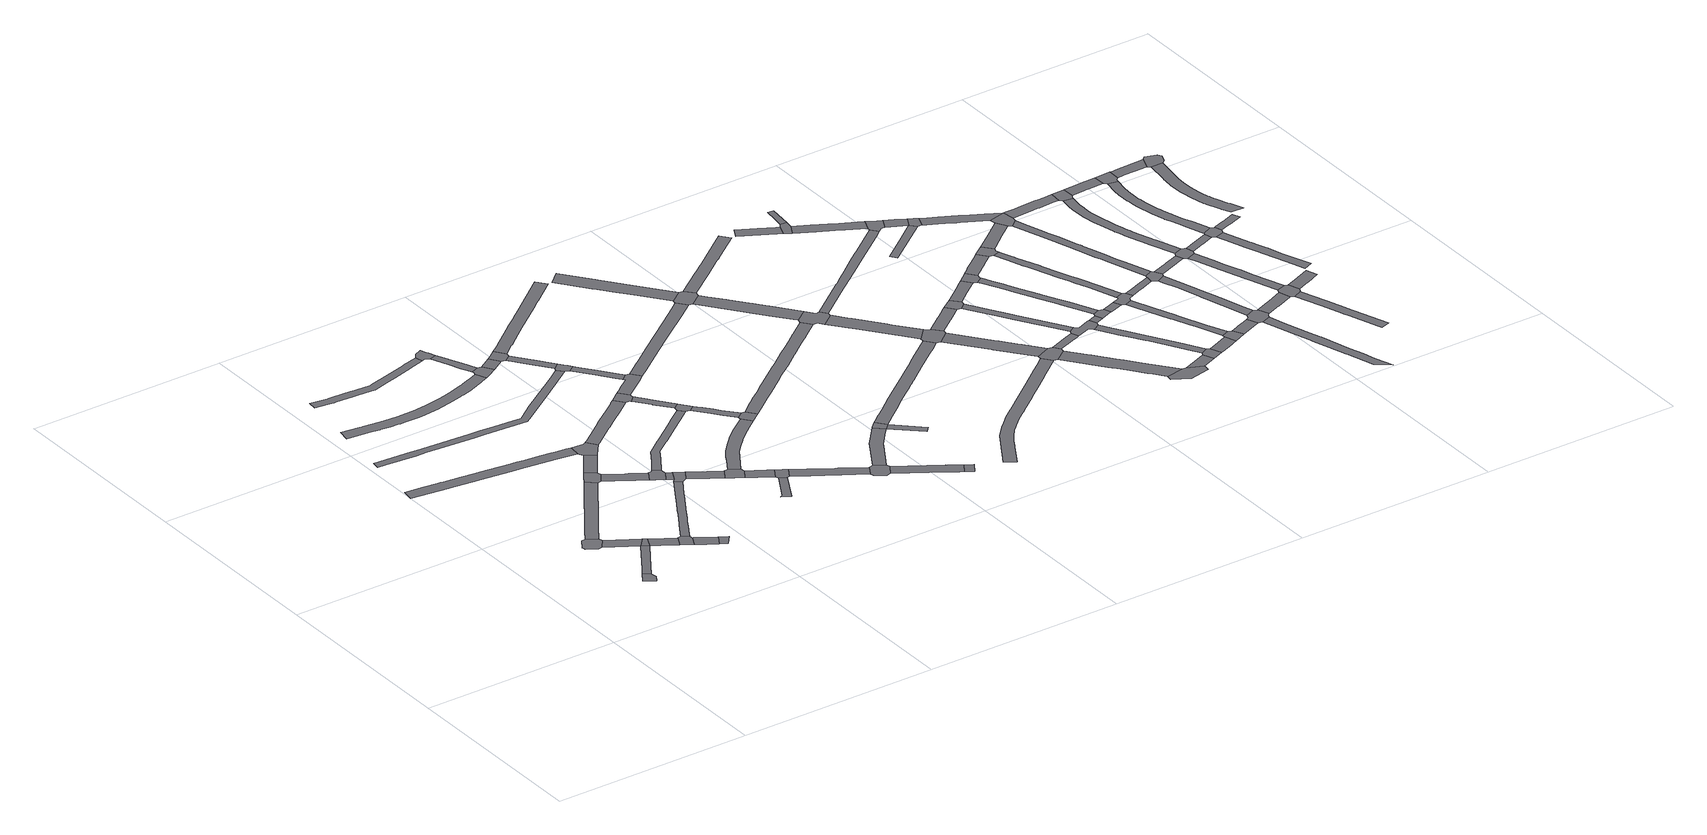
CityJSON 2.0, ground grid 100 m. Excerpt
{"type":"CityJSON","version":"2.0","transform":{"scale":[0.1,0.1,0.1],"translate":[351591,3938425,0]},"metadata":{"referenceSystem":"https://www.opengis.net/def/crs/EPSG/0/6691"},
"CityObjects":{
"road1":{"type":"Road","geometry":[{"type":"MultiSurface","lod":"1","boundaries":[[[0,1,2,3,4,5]]]}]},
"road2":{"type":"Road","geometry":[{"type":"MultiSurface","lod":"1","boundaries":[[[6,7,8,9,10,11,12,13,14,15]]]}]},
"road3":{"type":"Road","attributes":{"RoadStructureAttribute.sectionType":"1"},"geometry":[{"type":"MultiSurface","lod":"1","boundaries":[[[16,17,18,19,2,1,20,21,22,23]]]}]},
"road4":{"type":"Road","attributes":{"RoadStructureAttribute.sectionType":"1"},"geometry":[{"type":"MultiSurface","lod":"1","boundaries":[[[24,13,12,25,26,16,27]]]}]},
"road5":{"type":"Road","geometry":[{"type":"MultiSurface","lod":"1","boundaries":[[[16,23,28,27]]]}]},
"road6":{"type":"Road","attributes":{"RoadStructureAttribute.sectionType":"1"},"geometry":[{"type":"MultiSurface","lod":"1","boundaries":[[[29,30,31,28,23,32,33]]]}]},
"road7":{"type":"Road","attributes":{"RoadStructureAttribute.sectionType":"1"},"geometry":[{"type":"MultiSurface","lod":"1","boundaries":[[[34,35,36,37,38,39,40,41,42,43,44,45,46,47,48,49,50,51,52,53,54,55,56,57,58,59,60,61,62,63,64]]]}]},
"road8":{"type":"Road","attributes":{"RoadStructureAttribute.sectionType":"1"},"geometry":[{"type":"MultiSurface","lod":"1","boundaries":[[[14,65,66,67,68,69,70,71,72,73,74,75,76,77,78,79,80,81,82,15]]]}]},
"road9":{"type":"Road","geometry":[{"type":"MultiSurface","lod":"1","boundaries":[[[83,29,33,84,85,86]]]}]},
"road10":{"type":"Road","attributes":{"RoadStructureAttribute.sectionType":"1"},"geometry":[{"type":"MultiSurface","lod":"1","boundaries":[[[87,88,89,85,84,90,91,92]]]}]},
"road11":{"type":"Road","geometry":[{"type":"MultiSurface","lod":"1","boundaries":[[[93,94,87,92]]]}]},
"road12":{"type":"Road","geometry":[{"type":"MultiSurface","lod":"1","boundaries":[[[95,74,73,96,97,98,99,100]]]}]},
"road13":{"type":"Road","attributes":{"RoadStructureAttribute.sectionType":"1"},"geometry":[{"type":"MultiSurface","lod":"1","boundaries":[[[101,102,103,104,105,106,107,108,109,110,111,112,113,114,115,116,117,118,119,120,121,122,123,124,125,126,127,128,129,130,131,132,133,134,135,136,137,138,139,140,141,142,143,144,145,146,147,148]]]}]},
"road14":{"type":"Road","attributes":{"RoadStructureAttribute.sectionType":"1"},"geometry":[{"type":"MultiSurface","lod":"1","boundaries":[[[149,150,151,152,153,154,155,156,157,158,159,160,161,162,163,164,165,166,167,168,169,170,83,86]]]}]},
"road15":{"type":"Road","attributes":{"RoadStructureAttribute.sectionType":"1"},"geometry":[{"type":"MultiSurface","lod":"1","boundaries":[[[171,172,173,174,175,176,177,178,179,180,181,182,183,184,185,186,187,188,189,190,191,192,193,194,195,196,197,198,199,200,201,202]]]}]},
"road16":{"type":"Road","attributes":{"RoadStructureAttribute.sectionType":"1"},"geometry":[{"type":"MultiSurface","lod":"1","boundaries":[[[203,204,205,206,207,208,209,210,211,212,213,214,215,216,217,218,219,220,221,222,223,224,225,226,227,228,229]]]}]},
"road17":{"type":"Road","attributes":{"RoadStructureAttribute.sectionType":"1"},"geometry":[{"type":"MultiSurface","lod":"1","boundaries":[[[230,100,99,231,232]]]}]},
"road18":{"type":"Road","attributes":{"RoadStructureAttribute.sectionType":"1"},"geometry":[{"type":"MultiSurface","lod":"1","boundaries":[[[97,233,234,235,236,237,238,239,240,98]]]}]},
"road19":{"type":"Road","geometry":[{"type":"MultiSurface","lod":"1","boundaries":[[[241,242,243,244,34,64,230,232,245,246,247,248]]]}]},
"road20":{"type":"Road","geometry":[{"type":"MultiSurface","lod":"1","boundaries":[[[249,250,237,236,251,252,253,254]]]}]},
"road21":{"type":"Road","attributes":{"RoadStructureAttribute.sectionType":"1"},"geometry":[{"type":"MultiSurface","lod":"1","boundaries":[[[255,253,252,256]]]}]},
"road22":{"type":"Road","geometry":[{"type":"MultiSurface","lod":"1","boundaries":[[[257,258,255,256,259,163,162,260]]]}]},
"road23":{"type":"Road","attributes":{"RoadStructureAttribute.sectionType":"1"},"geometry":[{"type":"MultiSurface","lod":"1","boundaries":[[[261,262,263,264,265,266,257,260]]]}]},
"road24":{"type":"Road","geometry":[{"type":"MultiSurface","lod":"1","boundaries":[[[267,268,269,270,271,189,188,272,273,274]]]}]},
"road25":{"type":"Road","geometry":[{"type":"MultiSurface","lod":"1","boundaries":[[[275,264,263,276,277,278,279]]]}]},
"road26":{"type":"Road","attributes":{"RoadStructureAttribute.sectionType":"1"},"geometry":[{"type":"MultiSurface","lod":"1","boundaries":[[[273,280,281,282,283,284,285,286,287,274]]]}]},
"road27":{"type":"Road","attributes":{"RoadStructureAttribute.sectionType":"1"},"geometry":[{"type":"MultiSurface","lod":"1","boundaries":[[[247,288,289,290,291,292,293,294,295,296,297,298,299,300,301,302,303,304,248]]]}]},
"road28":{"type":"Road","geometry":[{"type":"MultiSurface","lod":"1","boundaries":[[[147,305,306,307,308,309,284,283,310,148]]]}]},
"road29":{"type":"Road","attributes":{"RoadStructureAttribute.sectionType":"1"},"geometry":[{"type":"MultiSurface","lod":"1","boundaries":[[[311,312,313,314,315]]]}]},
"road30":{"type":"Road","attributes":{"RoadStructureAttribute.sectionType":"1"},"geometry":[{"type":"MultiSurface","lod":"1","boundaries":[[[316,317,318,319,320,321,322,323,249,254,324,325,326,327,328,329,330,331,332]]]}]},
"road31":{"type":"Road","attributes":{"RoadStructureAttribute.sectionType":"1"},"geometry":[{"type":"MultiSurface","lod":"1","boundaries":[[[333,334,335,278,277,336,337,338,339]]]}]},
"road32":{"type":"Road","attributes":{"RoadStructureAttribute.sectionType":"1"},"geometry":[{"type":"MultiSurface","lod":"1","boundaries":[[[309,308,340,341,342]]]}]},
"road33":{"type":"Road","geometry":[{"type":"MultiSurface","lod":"1","boundaries":[[[343,344,345,339,338,311,315]]]}]},
"road34":{"type":"Road","geometry":[{"type":"MultiSurface","lod":"1","boundaries":[[[346,347,348,349,350,342,341,351]]]}]},
"road35":{"type":"Road","attributes":{"RoadStructureAttribute.sectionType":"1"},"geometry":[{"type":"MultiSurface","lod":"1","boundaries":[[[352,353,354,355,356,357,358,359,360,361,362,363,364,365,366,367,368,369,275,279]]]}]},
"road36":{"type":"Road","geometry":[{"type":"MultiSurface","lod":"1","boundaries":[[[370,371,372,373,374,375,376,377,296,295]]]}]},
"road37":{"type":"Road","attributes":{"RoadStructureAttribute.sectionType":"1"},"geometry":[{"type":"MultiSurface","lod":"1","boundaries":[[[378,379,380,381,382,383,384,346,351]]]}]},
"road38":{"type":"Road","geometry":[{"type":"MultiSurface","lod":"1","boundaries":[[[385,386,382,381,229,228,387,388]]]}]},
"road39":{"type":"Road","attributes":{"RoadStructureAttribute.sectionType":"1"},"geometry":[{"type":"MultiSurface","lod":"1","boundaries":[[[389,390,391,392,393,344,343,394,395,396,397,398]]]}]},
"road40":{"type":"Road","attributes":{"RoadStructureAttribute.sectionType":"1"},"geometry":[{"type":"MultiSurface","lod":"1","boundaries":[[[399,400,401,402,403,404,405,406,374,373,407,408,409,410]]]}]},
"road41":{"type":"Road","geometry":[{"type":"MultiSurface","lod":"1","boundaries":[[[331,411,412,399,410,332]]]}]},
"road42":{"type":"Road","attributes":{"RoadStructureAttribute.sectionType":"1"},"geometry":[{"type":"MultiSurface","lod":"1","boundaries":[[[387,413,414,415,416,417,418,419,420,388]]]}]},
"road43":{"type":"Road","geometry":[{"type":"MultiSurface","lod":"1","boundaries":[[[421,417,416,422,423,424,425,376,375,426,427,428,429]]]}]},
"road44":{"type":"Road","attributes":{"RoadStructureAttribute.sectionType":"1"},"geometry":[{"type":"MultiSurface","lod":"1","boundaries":[[[430,431,432,433,434,412,411,435,436,437,438,439]]]}]},
"road45":{"type":"Road","geometry":[{"type":"MultiSurface","lod":"1","boundaries":[[[440,441,442,443,389,398,444,445]]]}]},
"road46":{"type":"Road","geometry":[{"type":"MultiSurface","lod":"1","boundaries":[[[438,360,359,446,447,439]]]}]},
"road47":{"type":"Road","attributes":{"RoadStructureAttribute.sectionType":"1"},"geometry":[{"type":"MultiSurface","lod":"1","boundaries":[[[347,448,449,450,451,452,453,454,455,456,457,458,459,460,461,462,463,464,465,466,467,348]]]}]},
"road48":{"type":"Road","attributes":{"RoadStructureAttribute.sectionType":"1"},"geometry":[{"type":"MultiSurface","lod":"1","boundaries":[[[468,469,470,471,441,440,472,473,474,475]]]}]},
"road49":{"type":"Road","attributes":{"RoadStructureAttribute.sectionType":"1"},"geometry":[{"type":"MultiSurface","lod":"1","boundaries":[[[476,477,478,479,443,442,480,481,482,483,484]]]}]},
"road50":{"type":"Road","geometry":[{"type":"MultiSurface","lod":"1","boundaries":[[[485,486,468,475]]]}]},
"road51":{"type":"Road","attributes":{"RoadStructureAttribute.sectionType":"1"},"geometry":[{"type":"MultiSurface","lod":"1","boundaries":[[[487,488,489,490,491,492,493,494,495,496,497,498,499,500,501,502,421,429]]]}]},
"road52":{"type":"Road","geometry":[{"type":"MultiSurface","lod":"1","boundaries":[[[503,504,505,506,507,476,484]]]}]},
"road53":{"type":"Road","attributes":{"RoadStructureAttribute.sectionType":"1"},"geometry":[{"type":"MultiSurface","lod":"1","boundaries":[[[508,509,503,484]]]}]},
"road54":{"type":"Road","attributes":{"RoadStructureAttribute.sectionType":"1"},"geometry":[{"type":"MultiSurface","lod":"1","boundaries":[[[510,511,512,513,514,515,516,517,518,519,520,521,522,523,524,447,446,525,526,527,528,529,530,531,532,533,534,535,536,537,538,539,540,541,542,543,544]]]}]},
"road55":{"type":"Road","attributes":{"RoadStructureAttribute.sectionType":"1"},"geometry":[{"type":"MultiSurface","lod":"1","boundaries":[[[545,546,547,548,549,550,551,552,553,554,555]]]}]},
"road56":{"type":"Road","geometry":[{"type":"MultiSurface","lod":"1","boundaries":[[[556,494,493,557,558,559,560,561,545,555]]]}]},
"road57":{"type":"Road","attributes":{"RoadStructureAttribute.sectionType":"1"},"geometry":[{"type":"MultiSurface","lod":"1","boundaries":[[[503,562,563,564,565,566,567,568,569,570,571,572,573,574,575,576,577,578,579,580,581,582,583,584,585,586,587,588,589,590,591,592,593,594,595,596,504]]]}]},
"road58":{"type":"Road","attributes":{"RoadStructureAttribute.sectionType":"1"},"geometry":[{"type":"MultiSurface","lod":"1","boundaries":[[[557,597,598,599,600,601,602,603,604,605,606,607,608,609,610,558]]]}]},
"road59":{"type":"Road","attributes":{"RoadStructureAttribute.sectionType":"1"},"geometry":[{"type":"MultiSurface","lod":"1","boundaries":[[[611,612,613,614,615,616,617,618,619,620,621,622,623,624,625,626,627,628,629,630,631,632,633,634,635,636,637,638,639,640,641,642,643,644,645,646,647]]]}]},
"road60":{"type":"Road","geometry":[{"type":"MultiSurface","lod":"1","boundaries":[[[648,649,650,651,602,601,544,543,652,653,654,655,656,657]]]}]},
"road61":{"type":"Road","attributes":{"RoadStructureAttribute.sectionType":"1"},"geometry":[{"type":"MultiSurface","lod":"1","boundaries":[[[658,659,660,661,662,663,561,560,664,665,666,667,668,669]]]}]},
"road62":{"type":"Road","attributes":{"RoadStructureAttribute.sectionType":"1"},"geometry":[{"type":"MultiSurface","lod":"1","boundaries":[[[670,671,672,673,674,675,676,677,678,656,655,679,680,681,682,683,684,685]]]}]},
"road63":{"type":"Road","geometry":[{"type":"MultiSurface","lod":"1","boundaries":[[[686,687,688,670,685,581,580,689,690,691]]]}]},
"road64":{"type":"Road","attributes":{"RoadStructureAttribute.sectionType":"1"},"geometry":[{"type":"MultiSurface","lod":"1","boundaries":[[[692,693,694,695,696,697,698,690,689,699,700,701,702]]]}]},
"road65":{"type":"Road","attributes":{"RoadStructureAttribute.sectionType":"1"},"geometry":[{"type":"MultiSurface","lod":"1","boundaries":[[[703,704,705,706,707,708,709,710,711,712,713,686,691]]]}]},
"road66":{"type":"Road","geometry":[{"type":"MultiSurface","lod":"1","boundaries":[[[646,714,715,716,717,692,702,647]]]}]},
"road67":{"type":"Road","attributes":{"RoadStructureAttribute.sectionType":"1"},"geometry":[{"type":"MultiSurface","lod":"1","boundaries":[[[718,719,720,721,722,723,724,725,726,648,657,727,728,729,730,731,732,733]]]}]},
"road68":{"type":"Road","attributes":{"RoadStructureAttribute.sectionType":"1"},"geometry":[{"type":"MultiSurface","lod":"1","boundaries":[[[734,735,736,737,738,739,740,741]]]}]},
"road69":{"type":"Road","geometry":[{"type":"MultiSurface","lod":"1","boundaries":[[[742,743,744,708,707,745]]]}]},
"road70":{"type":"Road","attributes":{"RoadStructureAttribute.sectionType":"1"},"geometry":[{"type":"MultiSurface","lod":"1","boundaries":[[[746,747,748,749,750,751,752,753,715,714,754,755,756,757,758,759,760,761]]]}]},
"road71":{"type":"Road","attributes":{"RoadStructureAttribute.sectionType":"1"},"geometry":[{"type":"MultiSurface","lod":"1","boundaries":[[[762,763,717,716,764,765,766,767]]]}]},
"road72":{"type":"Road","geometry":[{"type":"MultiSurface","lod":"1","boundaries":[[[768,736,735,769,770,771]]]}]},
"road73":{"type":"Road","attributes":{"RoadStructureAttribute.sectionType":"1"},"geometry":[{"type":"MultiSurface","lod":"1","boundaries":[[[772,773,774,775,776,777,778,779,742,745,780,781,782,783,784,785,786,787]]]}]},
"road74":{"type":"Road","attributes":{"RoadStructureAttribute.sectionType":"1"},"geometry":[{"type":"MultiSurface","lod":"1","boundaries":[[[788,789,790,791,792,744,743,793,794,795,796,797,798]]]}]},
"road75":{"type":"Road","attributes":{"RoadStructureAttribute.sectionType":"1"},"geometry":[{"type":"MultiSurface","lod":"1","boundaries":[[[799,800,801,802,768,771]]]}]},
"road76":{"type":"Road","geometry":[{"type":"MultiSurface","lod":"1","boundaries":[[[803,804,805,806,807,746,761]]]}]},
"road77":{"type":"Road","geometry":[{"type":"MultiSurface","lod":"1","boundaries":[[[767,766,808,809,810,811,812,813,814,815,816,817,818,772,787]]]}]},
"road78":{"type":"Road","attributes":{"RoadStructureAttribute.sectionType":"1"},"geometry":[{"type":"MultiSurface","lod":"1","boundaries":[[[819,820,821,822,823,824,825,770,769,826,827,828,829,830,831,832,833]]]}]},
"road79":{"type":"Road","geometry":[{"type":"MultiSurface","lod":"1","boundaries":[[[797,834,835,836,837,838,839,840,841,842,798]]]}]},
"road80":{"type":"Road","attributes":{"RoadStructureAttribute.sectionType":"1"},"geometry":[{"type":"MultiSurface","lod":"1","boundaries":[[[843,807,806,844,845]]]}]},
"road81":{"type":"Road","attributes":{"RoadStructureAttribute.sectionType":"1"},"geometry":[{"type":"MultiSurface","lod":"1","boundaries":[[[846,847,848,814,813]]]}]},
"road82":{"type":"Road","attributes":{"RoadStructureAttribute.sectionType":"1"},"geometry":[{"type":"MultiSurface","lod":"1","boundaries":[[[849,850,851,852,853,854,855,856,857,838,837,858,859,860,861,862,863,864,865,866]]]}]},
"road83":{"type":"Road","attributes":{"RoadStructureAttribute.sectionType":"1"},"geometry":[{"type":"MultiSurface","lod":"1","boundaries":[[[867,868,869,870,871,872,812,811,873,874,875,876,877,878,879,880,881,882]]]}]},
"road84":{"type":"Road","attributes":{"RoadStructureAttribute.sectionType":"1"},"geometry":[{"type":"MultiSurface","lod":"1","boundaries":[[[883,884,885,886,887,888]]]}]},
"road85":{"type":"Road","attributes":{"RoadStructureAttribute.sectionType":"1"},"geometry":[{"type":"MultiSurface","lod":"1","boundaries":[[[889,890,891,892,893,894,895,896,897,841,840,898,899,900,901,902]]]}]},
"road86":{"type":"Road","geometry":[{"type":"MultiSurface","lod":"1","boundaries":[[[732,903,904,905,906,907,908,909,833,832,733]]]}]},
"road87":{"type":"Road","geometry":[{"type":"MultiSurface","lod":"1","boundaries":[[[910,866,865,847,846,911,912]]]}]},
"road88":{"type":"Road","geometry":[{"type":"MultiSurface","lod":"1","boundaries":[[[844,913,914,882,881,845]]]}]},
"road89":{"type":"Road","attributes":{"RoadStructureAttribute.sectionType":"1"},"geometry":[{"type":"MultiSurface","lod":"1","boundaries":[[[915,916,905,904,888]]]}]},
"road90":{"type":"Road","attributes":{"RoadStructureAttribute.sectionType":"1"},"geometry":[{"type":"MultiSurface","lod":"1","boundaries":[[[917,918,919,920,921,910,912]]]}]},
"road91":{"type":"Road","geometry":[{"type":"MultiSurface","lod":"1","boundaries":[[[922,889,902,923,924,925,926]]]}]},
"road92":{"type":"Road","attributes":{"RoadStructureAttribute.sectionType":"1"},"geometry":[{"type":"MultiSurface","lod":"1","boundaries":[[[927,928,929,930,931,932,933,934,914,913]]]}]},
"road93":{"type":"Road","geometry":[{"type":"MultiSurface","lod":"1","boundaries":[[[887,935,936,937,915,888]]]}]},
"road94":{"type":"Road","attributes":{"RoadStructureAttribute.sectionType":"1"},"geometry":[{"type":"MultiSurface","lod":"1","boundaries":[[[938,939,940,941,942,943,944,945,946,947,948,949,950,951,952,953,954,955,956,957,958,959,960,961,962,924,923]]]}]},
"road95":{"type":"Road","geometry":[{"type":"MultiSurface","lod":"1","boundaries":[[[918,963,964,965,966,967,968,948,947,969,970,919]]]}]},
"road96":{"type":"Road","attributes":{"RoadStructureAttribute.sectionType":"1"},"geometry":[{"type":"MultiSurface","lod":"1","boundaries":[[[971,972,973,974,975,976,965,964,977,978,979,980,981,982,983,984,985]]]}]},
"road97":{"type":"Road","geometry":[{"type":"MultiSurface","lod":"1","boundaries":[[[931,930,986,987,971,985]]]}]},
"road98":{"type":"Road","attributes":{"RoadStructureAttribute.sectionType":"1"},"geometry":[{"type":"MultiSurface","lod":"1","boundaries":[[[988,989,990,991,992,993,994,922,926]]]}]},
"road99":{"type":"Road","attributes":{"RoadStructureAttribute.sectionType":"1"},"geometry":[{"type":"MultiSurface","lod":"1","boundaries":[[[995,996,997,998,999,936,935,1000,1001,1002,1003,1004,1005,1006]]]}]},
"road100":{"type":"Road","attributes":{"RoadStructureAttribute.sectionType":"1"},"geometry":[{"type":"MultiSurface","lod":"1","boundaries":[[[967,1007,1008,1009,1010,1011,1012,968]]]}]},
"road101":{"type":"Road","attributes":{"RoadStructureAttribute.sectionType":"1"},"geometry":[{"type":"MultiSurface","lod":"1","boundaries":[[[1013,1014,1015,1016,1017,1018,1019,987,986]]]}]},
"road102":{"type":"Road","geometry":[{"type":"MultiSurface","lod":"1","boundaries":[[[1005,993,992,1020,1021,1022,1006]]]}]},
"road103":{"type":"Road","attributes":{"RoadStructureAttribute.sectionType":"1"},"geometry":[{"type":"MultiSurface","lod":"1","boundaries":[[[1023,1024,1025,1026,1027,1028,1029,1030,1031,1032,1033,1034,1035,1036,1037,1038,1021,1020,1039,1040,1041,1042,1043,1044,1045,1046,1047,1048]]]}]},
"road104":{"type":"Road","geometry":[{"type":"MultiSurface","lod":"1","boundaries":[[[1047,1010,1009,1049,1050,1051,1052,1053,1048]]]}]},
"road105":{"type":"Road","geometry":[{"type":"MultiSurface","lod":"1","boundaries":[[[1054,1015,1014,1055,1056,1057,1058,1059,1060,1061]]]}]},
"road106":{"type":"Road","attributes":{"RoadStructureAttribute.sectionType":"1"},"geometry":[{"type":"MultiSurface","lod":"1","boundaries":[[[1060,1062,1063,1064,1065,1066,1050,1049,1067,1068,1069,1070,1071,1072,1073,1061]]]}]},
"road107":{"type":"Road","attributes":{"RoadStructureAttribute.sectionType":"1"},"geometry":[{"type":"MultiSurface","lod":"1","boundaries":[[[1074,1075,1076,1077,1078,1079,1080,1081,1056,1055,1082,1083,1084,1085,1086,1087,1088]]]}]},
"road108":{"type":"Road","attributes":{"RoadStructureAttribute.sectionType":"1"},"geometry":[{"type":"MultiSurface","lod":"1","boundaries":[[[1051,1089,1090,1091,1092,1093,1094,1095,1096,1052]]]}]},
"road109":{"type":"Road","attributes":{"RoadStructureAttribute.sectionType":"1"},"geometry":[{"type":"MultiSurface","lod":"1","boundaries":[[[1058,1097,1098,1099,1100,1101,1102,1059]]]}]},
"road110":{"type":"Road","attributes":{"RoadStructureAttribute.sectionType":"1"},"geometry":[{"type":"MultiSurface","lod":"1","boundaries":[[[1022,1103,1104,1105,1106,1107,1108,1109,1110,1111,1112,1113,1114,1115,1116,1006]]]}]},
"road111":{"type":"Road","geometry":[{"type":"MultiSurface","lod":"1","boundaries":[[[1117,1118,1119,1120,1121,1093,1092,1122,1123]]]}]},
"road112":{"type":"Road","attributes":{"RoadStructureAttribute.sectionType":"1"},"geometry":[{"type":"MultiSurface","lod":"1","boundaries":[[[1122,1124,1125,1126,1127,1128,1129,1130,1131,1132,1133,1134,1135,1136,1137,1123]]]}]},
"road113":{"type":"Road","attributes":{"RoadStructureAttribute.sectionType":"1"},"geometry":[{"type":"MultiSurface","lod":"1","boundaries":[[[1138,1139,1140,1141,1142,1143,1144,1145,1146,1147,1148,1149,1150,1151,1152,1153,1154,1155,1121,1120,1156,1157,1158,1159,1160,1161,1162,1163,1164,1165,1166,1167,1168,1169,1170,1171,1172,1173,1174,1175,1176,1177]]]}]},
"road114":{"type":"Road","geometry":[{"type":"MultiSurface","lod":"1","boundaries":[[[1178,1131,1130,1100,1099,1179,1180,1181]]]}]},
"road115":{"type":"Road","attributes":{"RoadStructureAttribute.sectionType":"1"},"geometry":[{"type":"MultiSurface","lod":"1","boundaries":[[[1182,1183,1184,1185,1186,1187,1180,1179,1188,1189,1190,1191,1192,1193]]]}]},
"road116":{"type":"Road","geometry":[{"type":"MultiSurface","lod":"1","boundaries":[[[1109,1108,1138,1177,1194,1195,1196]]]}]},
"road117":{"type":"Road","attributes":{"RoadStructureAttribute.sectionType":"1"},"geometry":[{"type":"MultiSurface","lod":"1","boundaries":[[[1197,1198,1199,1118,1117,1200,1201,1202,1203]]]}]},
"road118":{"type":"Road","attributes":{"RoadStructureAttribute.sectionType":"1"},"geometry":[{"type":"MultiSurface","lod":"1","boundaries":[[[1204,1205,1206,1207,1208,1209,1178,1181]]]}]},
"road119":{"type":"Road","attributes":{"RoadStructureAttribute.sectionType":"1"},"geometry":[{"type":"MultiSurface","lod":"1","boundaries":[[[1195,1210,1211,1212,1213,1214,1215,1216,1217,1218,1219,1196]]]}]},
"road120":{"type":"Road","geometry":[{"type":"MultiSurface","lod":"1","boundaries":[[[1197,1203,1220,1221,1222,1223,1224,1225]]]}]},
"road121":{"type":"Road","attributes":{"RoadStructureAttribute.sectionType":"1"},"geometry":[{"type":"MultiSurface","lod":"1","boundaries":[[[1226,1227,1228,1229,1230,1231,1232,1233,1221,1220,1234,1235,1236,1237,1238,1239,1240]]]}]},
"road122":{"type":"Road","attributes":{"RoadStructureAttribute.sectionType":"1"},"geometry":[{"type":"MultiSurface","lod":"1","boundaries":[[[1224,1241,1242,1243,1244,1245,1246,1247,1248,1249,1250,1251,1252,1253,1254,1255,1256,1257,1258,1259,1260,1261,1262,1263,1264,1265,1266,1267,1268,1269,1270,1271,1272,1273,1274,1275,1276,1277,1278,1279,1280,1281,1282,1283,1284,1285,1225]]]}]},
"road123":{"type":"Road","geometry":[{"type":"MultiSurface","lod":"1","boundaries":[[[1286,1215,1214,1263,1262,1287,1288,1289]]]}]},
"road124":{"type":"Road","attributes":{"RoadStructureAttribute.sectionType":"1"},"geometry":[{"type":"MultiSurface","lod":"1","boundaries":[[[1222,1290,1291,1292,1293,1294,1295,1296,1223]]]}]},
"road125":{"type":"Road","attributes":{"RoadStructureAttribute.sectionType":"1"},"geometry":[{"type":"MultiSurface","lod":"1","boundaries":[[[1288,1297,1298,1299,1300,1301,1302,1303,1304,1289]]]}]},
"road126":{"type":"Road","attributes":{"RoadStructureAttribute.sectionType":"1"},"geometry":[{"type":"MultiSurface","lod":"1","boundaries":[[[1305,1306,1307,1308,1309,1310,1311,1312,1313,1314,1315,1316,1317,1318,1319,1320,1321,1322,1323,1324,1325,1326,1327,1328,1329,1330,1331,1332,1333,1334,1335,1336,1337,1338,1339,1340,1341,1342,1343,1344]]]}]},
"road127":{"type":"Road","geometry":[{"type":"MultiSurface","lod":"1","boundaries":[[[1345,1346,1347,1348,1301,1300,1305,1344]]]}]}
},
"vertices":[
[488,365,0],[484,395,0],[450,417,0],[415,365,0],[449,342,0],[466,331,0],
[401,807,0],[367,758,0],[369,741,0],[370,738,0],[369,738,0],[421,707,0],[441,711,0],[477,760,0],[473,779,0],[421,810,0],
[586,621,0],[583,617,0],[475,454,0],[455,424,0],[488,402,0],[516,444,0],[616,595,0],[620,600,0],
[580,695,0],[539,651,0],[582,624,0],[626,667,0],
[644,655,0],
[758,584,0],[731,601,0],[711,613,0],[701,549,0],[732,530,0],
[835,1501,0],[810,1504,0],[757,1511,0],[726,1515,0],[663,1524,0],[603,1531,0],[569,1536,0],[550,1537,0],[535,1539,0],[478,1547,0],[385,1558,0],[361,1561,0],[293,1570,0],[205,1581,0],[190,1582,0],[175,1584,0],[98,1594,0],[11,1605,0],[1,1546,0],[189,1522,0],[198,1521,0],[336,1504,0],[353,1502,0],[491,1484,0],[497,1483,0],[501,1483,0],[535,1479,0],[543,1478,0],[618,1468,0],[719,1456,0],[828,1442,0],
[531,865,0],[584,940,0],[593,954,0],[625,1000,0],[635,1014,0],[689,1092,0],[690,1094,0],[703,1113,0],[751,1183,0],[708,1225,0],[684,1191,0],[602,1072,0],[579,1039,0],[564,1017,0],[542,985,0],[515,946,0],[504,930,0],[462,870,0],
[779,588,0],[786,495,0],[813,550,0],[811,567,0],
[911,489,0],[845,530,0],[819,546,0],[793,491,0],[833,466,0],[879,437,0],
[913,416,0],[952,464,0],
[727,1253,0],[752,1183,0],[771,1186,0],[806,1236,0],[801,1256,0],[752,1290,0],
[820,2253,0],[813,2252,0],[767,2233,0],[766,2233,0],[752,2227,0],[696,2211,0],[676,2205,0],[659,2201,0],[619,2191,0],[602,2187,0],[538,2175,0],[527,2173,0],[526,2173,0],[454,2166,0],[416,2166,0],[373,2166,0],[298,2170,0],[207,2181,0],[197,2182,0],[183,2183,0],[178,2184,0],[83,2195,0],[75,2135,0],[151,2126,0],[196,2122,0],[240,2116,0],[244,2116,0],[293,2110,0],[329,2108,0],[344,2107,0],[371,2106,0],[435,2106,0],[457,2106,0],[530,2113,0],[535,2113,0],[550,2116,0],[614,2128,0],[626,2130,0],[694,2147,0],[704,2150,0],[713,2153,0],[716,2153,0],[770,2169,0],[778,2172,0],[844,2198,0],[880,2215,0],[885,2217,0],[860,2269,0],
[834,606,0],[841,616,0],[857,642,0],[878,678,0],[879,679,0],[889,695,0],[895,704,0],[933,767,0],[937,773,0],[961,813,0],[973,831,0],[984,848,0],[1008,888,0],[1062,975,0],[1031,998,0],[980,915,0],[976,908,0],[929,831,0],[902,788,0],[881,754,0],[839,685,0],[832,675,0],
[191,2428,0],[200,2427,0],[212,2426,0],[223,2425,0],[308,2420,0],[309,2420,0],[315,2420,0],[339,2418,0],[423,2413,0],[428,2413,0],[446,2418,0],[447,2418,0],[491,2431,0],[499,2433,0],[558,2450,0],[665,2481,0],[686,2487,0],[741,2503,0],[732,2539,0],[653,2518,0],[645,2516,0],[545,2488,0],[439,2460,0],[432,2458,0],[330,2463,0],[328,2464,0],[237,2468,0],[213,2469,0],[209,2470,0],[200,2471,0],[120,2481,0],[115,2438,0],
[1115,2054,0],[1048,2009,0],[881,1896,0],[866,1885,0],[805,1839,0],[770,1842,0],[669,1848,0],[597,1853,0],[542,1857,0],[293,1874,0],[214,1879,0],[46,1891,0],[41,1851,0],[80,1848,0],[239,1837,0],[290,1834,0],[383,1827,0],[539,1817,0],[594,1814,0],[812,1801,0],[828,1811,0],[831,1813,0],[910,1867,0],[1044,1958,0],[1103,1998,0],[1199,2064,0],[1171,2093,0],
[839,1414,0],[858,1337,0],[888,1380,0],
[876,1120,0],[901,1104,0],[912,1098,0],[952,1073,0],[983,1123,0],[934,1154,0],[910,1170,0],[896,1178,0],
[909,1500,0],[900,1498,0],[889,1495,0],[885,1495,0],[890,1383,0],[918,1418,0],[947,1454,0],[911,1502,0],
[1009,1134,0],[1003,1125,0],[975,1058,0],[1012,1034,0],[1046,1083,0],[1043,1111,0],
[1071,1068,0],[1043,1013,0],
[1120,1037,0],[1102,1049,0],[1033,1000,0],[1088,987,0],
[1156,944,0],[1176,931,0],[1233,894,0],[1265,946,0],[1202,985,0],[1144,1022,0],
[801,2543,0],[799,2548,0],[793,2562,0],[785,2581,0],[750,2566,0],[753,2506,0],[779,2495,0],[815,2510,0],
[1288,950,0],[1269,871,0],[1307,847,0],[1339,898,0],[1335,917,0],
[815,2408,0],[841,2346,0],[853,2318,0],[862,2295,0],[901,2311,0],[868,2387,0],[843,2446,0],[841,2451,0],
[961,1464,0],[1028,1514,0],[1067,1543,0],[1077,1550,0],[1112,1577,0],[1195,1638,0],[1252,1682,0],[1260,1689,0],[1225,1736,0],[1204,1721,0],[1202,1720,0],[1198,1716,0],[1154,1683,0],[1114,1654,0],[1066,1618,0],[1034,1594,0],[924,1511,0],
[917,2233,0],[945,2250,0],[949,2253,0],[955,2257,0],[923,2306,0],[865,2288,0],
[1425,758,0],[1351,624,0],[1336,617,0],[1380,593,0],[1459,739,0],
[1337,1449,0],[1293,1416,0],[1254,1387,0],[1181,1332,0],[1174,1327,0],[1103,1273,0],[1099,1268,0],[1053,1198,0],[1099,1195,0],[1133,1248,0],[1200,1298,0],[1209,1305,0],[1278,1357,0],[1297,1371,0],[1361,1418,0],[1429,1469,0],[1403,1498,0],
[1424,844,0],[1393,863,0],[1378,873,0],[1332,831,0],[1354,817,0],[1420,776,0],[1451,827,0],
[958,2258,0],[1021,2299,0],[987,2349,0],
[1471,743,0],[1503,794,0],[1483,807,0],
[1076,2317,0],[1080,2338,0],[1042,2388,0],[1007,2362,0],[1006,2361,0],[1042,2294,0],
[1393,1008,0],[1420,1048,0],[1452,1085,0],[1487,1119,0],[1490,1123,0],[1551,1175,0],[1576,1195,0],[1623,1231,0],[1588,1277,0],[1512,1221,0],[1499,1211,0],[1486,1199,0],[1449,1166,0],[1439,1155,0],[1408,1126,0],[1372,1085,0],[1342,1041,0],[1327,1015,0],
[1269,1688,0],[1275,1687,0],[1282,1686,0],[1285,1682,0],[1313,1711,0],[1314,1728,0],[1278,1776,0],[1267,1768,0],
[1068,2258,0],[1075,2249,0],[1117,2194,0],[1177,2112,0],[1210,2137,0],[1145,2225,0],[1127,2248,0],
[1239,2098,0],[1226,2115,0],[1218,2056,0],[1252,2081,0],
[1806,605,0],[1707,667,0],[1689,678,0],[1678,685,0],[1575,750,0],[1542,698,0],[1551,692,0],[1656,627,0],[1668,621,0],[1774,554,0],
[1438,1547,0],[1431,1557,0],[1413,1580,0],[1370,1637,0],[1354,1658,0],[1338,1679,0],[1336,1681,0],[1321,1701,0],[1287,1678,0],[1344,1604,0],[1346,1602,0],[1407,1522,0],
[1450,1465,0],[1482,1490,0],
[1238,2030,0],[1291,1960,0],[1346,1887,0],[1366,1860,0],[1397,1884,0],[1363,1931,0],[1329,1976,0],[1267,2060,0],
[1418,1882,0],[1374,1849,0],[1314,1804,0],[1298,1792,0],[1288,1784,0],[1405,1797,0],[1413,1803,0],[1415,1805,0],[1454,1835,0],
[1611,1331,0],[1561,1391,0],[1540,1418,0],[1509,1456,0],[1492,1477,0],[1511,1391,0],[1519,1381,0],[1545,1347,0],[1589,1295,0],[1621,1318,0],
[1849,506,0],[1882,557,0],[1877,577,0],[1827,609,0],[1779,534,0],[1829,501,0],
[1676,1271,0],[1641,1318,0],
[1138,2385,0],[1141,2387,0],[1144,2389,0],[1214,2445,0],[1265,2485,0],[1266,2486,0],[1313,2523,0],[1406,2595,0],[1445,2625,0],[1461,2638,0],[1582,2733,0],[1545,2782,0],[1337,2618,0],[1307,2594,0],[1273,2568,0],[1230,2534,0],[1175,2491,0],[1112,2441,0],[1102,2433,0],[1081,2418,0],
[2157,383,0],[2097,421,0],[2095,422,0],[2090,426,0],[1994,416,0],[2063,371,0],[2108,343,0],[2125,332,0],
[2015,880,0],[1952,804,0],[1923,770,0],[1915,757,0],[1963,718,0],[1975,738,0],[2006,774,0],[2039,812,0],[2061,837,0],
[2164,307,0],[2196,358,0],
[1503,1872,0],[1519,1884,0],[1640,1975,0],[1726,2038,0],[1762,2065,0],[1898,2165,0],[1979,2225,0],[1941,2273,0],[1897,2239,0],[1806,2171,0],[1689,2084,0],[1615,2029,0],[1516,1954,0],[1488,1935,0],[1483,1931,0],[1481,1929,0],
[2090,865,0],[2050,911,0],[2036,899,0],[2027,891,0],[2020,884,0],
[2194,713,0],[2220,741,0],
[2208,1753,0],[2203,1749,0],[2154,1712,0],[2102,1672,0],[2076,1653,0],[2065,1644,0],[1996,1591,0],[1958,1563,0],[1852,1481,0],[1831,1466,0],[1807,1447,0],[1785,1430,0],[1732,1390,0],[1729,1387,0],[1681,1350,0],[1716,1301,0],[1788,1356,0],[1822,1383,0],[1860,1411,0],[1862,1413,0],[1888,1433,0],[1927,1463,0],[1954,1484,0],[1992,1513,0],[2031,1542,0],[2105,1599,0],[2110,1603,0],[2189,1663,0],[2200,1671,0],[2204,1674,0],[2210,1679,0],[2227,1692,0],[2270,1725,0],[2328,1769,0],[2291,1817,0],
[2008,2341,0],[1896,2485,0],[1780,2635,0],[1772,2645,0],[1664,2786,0],[1603,2732,0],[1716,2586,0],[1721,2580,0],[1774,2512,0],[1834,2434,0],[1944,2293,0],
[1942,2280,0],[1998,2222,0],[2062,2271,0],[2062,2273,0],[2067,2292,0],[2028,2337,0],
[2114,884,0],[2145,909,0],[2200,955,0],[2218,969,0],[2227,976,0],[2237,984,0],[2260,1003,0],[2307,1039,0],[2339,1064,0],[2372,1089,0],[2375,1091,0],[2393,1106,0],[2403,1114,0],[2406,1115,0],[2497,1186,0],[2527,1209,0],[2591,1259,0],[2630,1289,0],[2677,1326,0],[2641,1374,0],[2593,1337,0],[2534,1291,0],[2492,1258,0],[2481,1249,0],[2393,1182,0],[2385,1175,0],[2338,1139,0],[2298,1108,0],[2205,1036,0],[2181,1016,0],[2179,1015,0],[2163,1002,0],[2104,956,0],[2096,950,0],[2078,935,0],
[2142,2037,0],[2151,2025,0],[2215,1944,0],[2283,1856,0],[2296,1839,0],[2360,1888,0],[2264,2013,0],[2261,2016,0],[2216,2073,0],[2213,2078,0],[2205,2089,0],[2148,2160,0],[2141,2169,0],[2088,2237,0],
[2927,913,0],[2886,880,0],[2794,807,0],[2775,793,0],[2704,736,0],[2606,660,0],[2601,657,0],[2546,614,0],[2503,573,0],[2493,564,0],[2469,540,0],[2432,497,0],[2399,445,0],[2398,442,0],[2313,302,0],[2364,269,0],[2416,356,0],[2450,412,0],[2458,426,0],[2481,461,0],[2510,496,0],[2513,500,0],[2533,519,0],[2544,530,0],[2552,537,0],[2585,568,0],[2620,595,0],[2636,608,0],[2647,616,0],[2651,619,0],[2743,691,0],[2747,694,0],[2812,745,0],[2873,794,0],[2912,824,0],[3008,900,0],[2971,948,0],
[2413,1844,0],[2397,1841,0],[2385,1856,0],[2377,1866,0],[2345,1770,0],[2349,1771,0],[2349,1770,0],[2371,1742,0],[2435,1792,0],[2437,1811,0],
[2437,2643,0],[2284,2526,0],[2227,2483,0],[2223,2480,0],[2179,2448,0],[2165,2437,0],[2210,2397,0],[2292,2460,0],[2320,2481,0],[2321,2481,0],[2343,2498,0],[2473,2596,0],
[2697,1454,0],[2608,1569,0],[2596,1584,0],[2550,1643,0],[2532,1667,0],[2523,1678,0],[2496,1714,0],[2492,1719,0],[2442,1784,0],[2420,1679,0],[2429,1668,0],[2460,1629,0],[2477,1605,0],[2570,1487,0],[2589,1462,0],[2642,1394,0],
[2725,1437,0],[2706,1443,0],[2699,1451,0],[2697,1323,0],[2761,1372,0],[2763,1391,0],
[3047,1003,0],[2975,1096,0],[2962,1113,0],[2910,1180,0],[2906,1185,0],[2832,1280,0],[2805,1315,0],[2842,1136,0],[2846,1131,0],[2943,1006,0],[2972,968,0],
[2840,1451,0],[2845,1455,0],[2897,1495,0],[2905,1501,0],[2920,1512,0],[2885,1559,0],[2863,1543,0],[2858,1539,0],[2841,1526,0],[2812,1504,0],[2807,1500,0],
[3028,897,0],[3091,947,0],[3096,966,0],[3072,998,0],
[2856,2186,0],[2841,2174,0],[2790,2136,0],[2784,2132,0],[2707,2071,0],[2650,2026,0],[2627,2007,0],[2613,1996,0],[2602,1988,0],[2617,1949,0],[2637,1964,0],[2740,2042,0],[2836,2116,0],[2998,2239,0],[3036,2268,0],[3010,2303,0],
[2658,2509,0],[2680,2497,0],[2703,2550,0],[2687,2559,0],[2615,2600,0],[2586,2615,0],[2523,2648,0],[2494,2596,0],
[2971,1533,0],[2973,1553,0],[2937,1597,0],[2940,1508,0],
[3427,515,0],[3341,625,0],[3312,662,0],[3262,727,0],[3251,741,0],[3248,745,0],[3170,845,0],[3168,848,0],[3169,715,0],[3181,701,0],[3196,682,0],[3232,634,0],[3281,571,0],[3284,567,0],[3288,562,0],[3337,499,0],
[3153,1029,0],[3119,1016,0],[3177,996,0],[3215,1010,0],[3222,1013,0],[3208,1050,0],
[2718,2571,0],[2715,2477,0],[2744,2531,0],[2749,2567,0],
[3245,1088,0],[3173,1202,0],[3156,1232,0],[3102,1319,0],[3093,1335,0],[3064,1384,0],[3040,1423,0],[3029,1441,0],[3018,1382,0],[3024,1373,0],[3031,1363,0],[3070,1299,0],[3082,1280,0],[3124,1213,0],[3149,1174,0],[3215,1069,0],
[3061,1694,0],[3020,1661,0],[2997,1642,0],[2987,1634,0],[2967,1619,0],[3039,1605,0],[3108,1658,0],[3110,1660,0],[3111,1660,0],[3112,1661,0],[3077,1707,0],
[2762,2684,0],[2760,2684,0],[2732,2689,0],[2724,2622,0],
[3333,469,0],[3412,421,0],[3518,447,0],[3522,478,0],[3446,511,0],
[3272,1031,0],[3287,1036,0],[3306,1028,0],[3310,1020,0],[3347,1042,0],[3355,1062,0],[3340,1099,0],[3326,1094,0],[3270,1073,0],[3259,1076,0],[3252,1078,0],
[3012,2387,0],[3006,2391,0],[2933,2429,0],[2901,2447,0],[2893,2451,0],[2890,2452,0],[2822,2489,0],[2807,2426,0],[2857,2402,0],[2860,2400,0],[2908,2375,0],[2911,2373,0],[2923,2367,0],[3011,2319,0],[3034,2376,0],
[3113,1661,0],[3115,1661,0],[3118,1660,0],[3131,1656,0],[3164,1677,0],[3162,1682,0],[3168,1704,0],[3130,1751,0],[3103,1729,0],
[3496,531,0],[3595,508,0],[3572,563,0],
[3397,1078,0],[3382,1115,0],[3372,1112,0],
[3359,1280,0],[3337,1325,0],[3300,1399,0],[3293,1413,0],[3252,1500,0],[3221,1563,0],[3215,1577,0],[3187,1631,0],[3173,1659,0],[3142,1635,0],[3193,1532,0],[3216,1486,0],[3253,1411,0],[3264,1389,0],[3303,1309,0],[3317,1280,0],[3389,1134,0],[3422,1148,0],
[3546,714,0],[3483,819,0],[3478,827,0],[3472,837,0],[3409,939,0],[3380,987,0],[3366,929,0],[3370,922,0],[3403,868,0],[3434,821,0],[3441,811,0],[3449,798,0],[3508,699,0],[3557,618,0],[3580,578,0],[3615,596,0],
[3064,2153,0],[2993,2099,0],[2947,2063,0],[2970,2033,0],[3200,2206,0],[3171,2236,0],
[3267,1859,0],[3257,1851,0],[3253,1848,0],[3238,1836,0],[3224,1825,0],[3220,1821,0],[3187,1796,0],[3171,1784,0],[3152,1768,0],[3215,1741,0],[3222,1747,0],[3237,1758,0],[3247,1766,0],[3305,1810,0],
[3057,2284,0],[3076,2285,0],[3104,2339,0],[3085,2349,0],[3083,2350,0],[3047,2368,0],[3040,2372,0],
[3446,1139,0],[3440,1095,0],[3459,1102,0],
[3652,532,0],[3629,587,0],
[3200,2288,0],[3153,2314,0],
[3478,1109,0],[3532,1129,0],[3518,1167,0],[3488,1156,0],[3466,1147,0],
[3321,1900,0],[3324,1805,0],[3362,1818,0],[3356,1834,0],[3360,1849,0],
[3663,537,0],[3731,565,0],[3745,571,0],[3764,579,0],[3741,634,0],[3713,622,0],[3691,613,0],[3630,588,0],
[3221,2207,0],[3245,2263,0],[3225,2274,0],
[3349,1739,0],[3380,1657,0],[3387,1639,0],[3401,1602,0],[3420,1551,0],[3447,1480,0],[3466,1430,0],[3479,1397,0],[3503,1334,0],[3554,1195,0],[3591,1208,0],[3585,1223,0],[3547,1332,0],[3517,1412,0],[3508,1434,0],[3498,1461,0],[3470,1533,0],[3445,1598,0],[3440,1612,0],[3439,1617,0],[3423,1656,0],[3392,1732,0],[3389,1743,0],[3385,1752,0],[3366,1805,0],
[3534,1128,0],[3551,1121,0],[3588,1135,0],[3596,1154,0],[3622,1165,0],[3607,1198,0],[3557,1188,0],[3553,1179,0],
[3780,668,0],[3735,771,0],[3681,904,0],[3678,912,0],[3676,916,0],[3634,1023,0],[3572,1070,0],[3597,1009,0],[3640,903,0],[3642,898,0],[3645,892,0],[3679,810,0],[3692,777,0],[3693,775,0],[3741,651,0],
[3826,606,0],[3799,660,0],
[3365,1853,0],[3375,1861,0],[3454,1926,0],[3500,1963,0],[3524,1982,0],[3494,2034,0],[3409,1967,0],
[3503,2125,0],[3419,2170,0],[3401,2180,0],[3320,2222,0],[3278,2245,0],[3240,2197,0],[3308,2162,0],[3313,2159,0],[3358,2135,0],[3372,2127,0],[3490,2064,0],[3576,2086,0],
[3680,1190,0],[3687,1192,0],[3759,1219,0],[3764,1258,0],[3681,1226,0],[3677,1225,0],
[3918,645,0],[3933,652,0],[3910,707,0],[3867,689,0],[3866,689,0],[3864,688,0],[3815,667,0],
[3542,1971,0],[3580,2001,0],[3584,2026,0],
[3762,1425,0],[3760,1433,0],[3749,1466,0],[3747,1472,0],[3731,1523,0],[3711,1587,0],[3704,1608,0],[3693,1643,0],[3690,1653,0],[3682,1677,0],[3665,1732,0],[3657,1758,0],[3650,1778,0],[3635,1825,0],[3620,1874,0],[3601,1936,0],[3592,1814,0],[3643,1654,0],[3645,1648,0],[3658,1606,0],[3681,1535,0],[3691,1509,0],[3706,1460,0],[3726,1399,0],[3767,1274,0],[3807,1291,0],
[3786,1206,0],[3829,1227,0],[3838,1245,0],[3817,1280,0],[3813,1284,0],
[3924,713,0],[3953,645,0],[4002,666,0],[4010,685,0],[4020,689,0],[3997,744,0],[3978,753,0],[3932,732,0],
[3955,825,0],[3929,909,0],[3905,986,0],[3903,992,0],[3877,1075,0],[3798,1171,0],[3821,1109,0],[3853,1002,0],[3856,989,0],[3859,978,0],[3865,955,0],[3893,868,0],
[4203,7,0],[4173,102,0],[4153,165,0],[4131,238,0],[4086,390,0],[4083,400,0],[4061,469,0],[4022,595,0],[4021,435,0],[4032,397,0],[4038,380,0],[4057,318,0],[4092,205,0],[4092,204,0],[4136,61,0],
[3849,1249,0],[3912,1272,0],[3912,1273,0],[3990,1302,0],[3977,1340,0],[3906,1313,0],[3898,1311,0],[3833,1286,0],
[4093,720,0],[4095,721,0],[4180,757,0],[4161,815,0],[4085,782,0],[4075,778,0],
[3595,2025,0],[3681,2029,0],[3719,2031,0],[3732,2031,0],[3805,2034,0],[3837,2034,0],[3843,2096,0],[3823,2095,0],[3803,2094,0],[3758,2093,0],[3755,2093,0],[3661,2088,0],[3636,2087,0],[3596,2085,0],
[4063,1329,0],[4051,1368,0],[4046,1370,0],[4032,1376,0],[3986,1358,0],[4008,1293,0],[4055,1311,0],
[4028,1237,0],[4064,1133,0],[4087,1067,0],[4089,1061,0],[4118,980,0],[4167,844,0],[4169,836,0],[4215,854,0],[4182,940,0],[4159,1006,0],[4136,1080,0],[4135,1082,0],[4108,1157,0],[4087,1217,0],
[3850,2019,0],[3844,1977,0],[3841,1955,0],[3839,1921,0],[3840,1902,0],[3840,1888,0],[3843,1855,0],[3844,1850,0],[3853,1789,0],[3861,1748,0],[3878,1676,0],[3880,1668,0],[3885,1651,0],[3894,1623,0],[3897,1613,0],[3909,1576,0],[3937,1497,0],[3939,1492,0],[3986,1506,0],[3985,1508,0],[3945,1622,0],[3939,1639,0],[3936,1650,0],[3928,1673,0],[3927,1679,0],[3926,1681,0],[3925,1687,0],[3917,1722,0],[3910,1758,0],[3903,1797,0],[3893,1849,0],[3892,1853,0],[3892,1857,0],[3891,1862,0],[3890,1891,0],[3890,1920,0],[3890,1932,0],[3891,1951,0],[3897,1990,0],[3900,2012,0],
[4233,846,0],[4198,749,0],[4244,770,0],[4252,788,0],
[4401,319,0],[4340,493,0],[4325,536,0],[4324,540,0],[4289,640,0],[4248,758,0],[4244,617,0],[4277,524,0],[4286,498,0],[4295,473,0],[4349,318,0],[4354,304,0],
[3902,2024,0],[3911,2037,0],[3909,2098,0],
[4188,1419,0],[4115,1391,0],[4114,1391,0],[4129,1354,0],[4134,1356,0],[4188,1378,0],[4199,1380,0],
[4320,816,0],[4321,817,0],[4389,847,0],[4370,904,0],[4305,876,0],[4300,874,0],
[3976,2040,0],[4000,2041,0],[4002,2041,0],[4004,2041,0],[4084,2044,0],[4082,2105,0],[4006,2102,0],[4005,2102,0],[3973,2101,0],[3943,2099,0],
[4217,1372,0],[4264,1390,0],[4273,1408,0],[4260,1446,0],[4242,1454,0],[4193,1430,0],
[4424,943,0],[4418,958,0],[4369,1092,0],[4345,1163,0],[4344,1165,0],[4330,1202,0],[4315,1246,0],[4314,1247,0],[4245,1296,0],[4270,1226,0],[4297,1149,0],[4298,1145,0],[4325,1073,0],[4355,987,0],[4378,922,0],
[4209,1544,0],[4193,1586,0],[4190,1594,0],[4183,1620,0],[4173,1647,0],[4172,1651,0],[4163,1681,0],[4158,1700,0],[4155,1711,0],[4151,1729,0],[4148,1740,0],[4143,1771,0],[4138,1803,0],[4134,1834,0],[4133,1850,0],[4132,1864,0],[4132,1885,0],[4132,1895,0],[4132,1904,0],[4132,1928,0],[4136,1958,0],[4147,2020,0],[4097,2029,0],[4085,1959,0],[4082,1923,0],[4080,1896,0],[4081,1884,0],[4081,1869,0],[4081,1859,0],[4082,1849,0],[4084,1829,0],[4087,1794,0],[4093,1763,0],[4099,1732,0],[4099,1731,0],[4102,1713,0],[4105,1701,0],[4112,1667,0],[4118,1648,0],[4122,1635,0],[4123,1631,0],[4132,1604,0],[4148,1562,0],[4157,1536,0],[4188,1445,0],
[4102,2105,0],[4149,2034,0],[4164,2047,0],[4164,2108,0],
[4335,1432,0],[4336,1432,0],[4405,1457,0],[4390,1495,0],[4322,1469,0],[4321,1469,0],[4269,1450,0],
[4196,2049,0],[4200,2050,0],[4256,2051,0],[4324,2053,0],[4350,2115,0],[4196,2108,0],[4190,2108,0],[4176,2108,0],
[4340,2042,0],[4323,1927,0],[4321,1914,0],[4320,1906,0],[4315,1852,0],[4315,1844,0],[4317,1781,0],[4319,1767,0],[4327,1716,0],[4344,1647,0],[4345,1645,0],[4347,1637,0],[4349,1631,0],[4349,1630,0],[4373,1571,0],[4373,1569,0],[4378,1557,0],[4398,1513,0],[4463,1512,0],[4436,1577,0],[4435,1580,0],[4434,1583,0],[4408,1645,0],[4406,1651,0],[4397,1682,0],[4396,1684,0],[4394,1692,0],[4385,1728,0],[4379,1777,0],[4377,1786,0],[4377,1793,0],[4375,1843,0],[4376,1851,0],[4376,1865,0],[4378,1893,0],[4379,1900,0],[4384,1931,0],[4393,1987,0],[4400,2034,0],[4402,2040,0],
[4418,2053,0],[4433,2093,0],[4422,2112,0],[4364,2129,0]
]}
